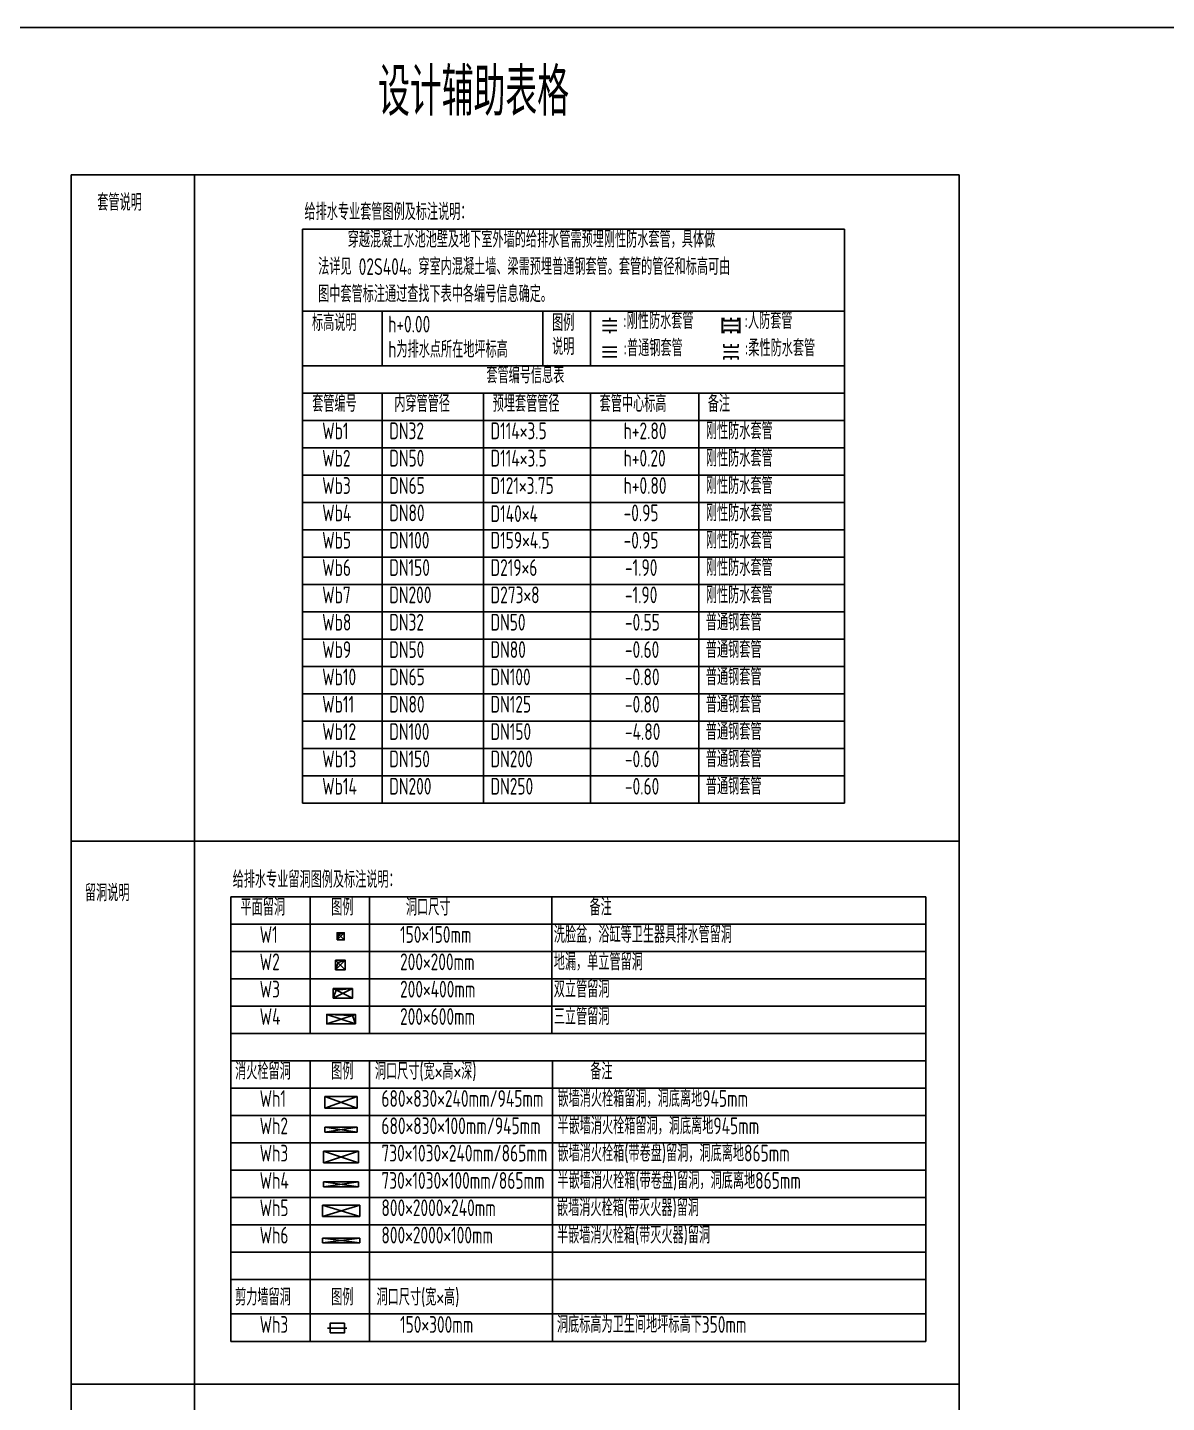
# Model space of a CAD drawing. Extents: x -973766 to 490869, y -74466 to 47007.
# Drawn here: x -430748 to -406945, y -26331 to 2410 of the extents above; entities that cross this region are included whole.
import ezdxf

# ---------------------------------------------------------------- set-up
doc = ezdxf.new("R2010")
doc.units = 0
doc.header["$LTSCALE"] = 100
doc.header["$MEASUREMENT"] = 0
doc.layers.get('Defpoints').update_dxf_attribs({"color": 2})
for name, color, linetype in [('W-BUSH', 231, 'Continuous'), ('W-BUSH-NOTE', 231, 'Continuous'), ('W-HOLE', 231, 'Continuous'), ('W-HOLE-NOTE', 231, 'Continuous'), ('W-NOTE', 40, 'Continuous'), ('W-NOTE-NAME', 40, 'Continuous')]:
    doc.layers.add(name, color=color, linetype=linetype)
doc.styles.add('TH-STYLE3', font='tssdeng.shx', dxfattribs={"width": 0.8, "bigfont": 'tssdchn.shx'})

# ---------------------------------------------------------------- blocks, each defined once
blk = doc.blocks.new('*U390')
at = {"lineweight": 30}
for p, q in [((160, 30), (-160, 30)), ((-100, 0), (-160, 0)), ((-100, 0), (-100, -300)), ((100, 0), (100, -300)), ((160, 0), (100, 0)), ((-100, -150), (-160, -150)), ((160, -150), (100, -150)), ((-100, -300), (-160, -300)), ((160, -330), (-160, -330)), ((160, -300), (100, -300))]:
    blk.add_line(p, q, dxfattribs=at)
at = {"layer": 'Defpoints'}
blk.add_line((0, 0), (0, -300), dxfattribs=at)
blk = doc.blocks.new('*U221')
at = {"layer": 'W-HOLE'}
for p, q in [((0, 0), (780, -240)), ((0, 0), (0, -240)), ((780, 0), (0, 0)), ((0, -240), (780, 0)), ((0, -240), (780, -240)), ((780, -240), (780, 0))]:
    blk.add_line(p, q, dxfattribs=at)
blk = doc.blocks.new('150×150留洞')
at = {"layer": 'Defpoints'}
for p, q in [((-75, 75), (75, -75)), ((-75, -75), (75, 75))]:
    blk.add_line(p, q, dxfattribs=at)
at = {"layer": 'W-HOLE'}
for p, q in [((-37.5, 37.5), (-75, -75)), ((75, 75), (-37.5, 37.5))]:
    blk.add_line(p, q, dxfattribs=at)
blk.add_lwpolyline([(-75, -75), (75, -75), (75, 75), (-75, 75)], close=True, dxfattribs=at)
blk = doc.blocks.new('200×200留洞')
at = {"layer": 'Defpoints'}
for p, q in [((100, 100), (-100, -100)), ((-100, 100), (100, -100))]:
    blk.add_line(p, q, dxfattribs=at)
at = {"layer": 'W-HOLE'}
for p in [(-100, -100), (100, 100)]:
    blk.add_line(p, (-50, 50), dxfattribs=at)
blk.add_lwpolyline([(-100, -100), (100, -100), (100, 100), (-100, 100)], close=True, dxfattribs=at)
blk = doc.blocks.new('200×400留洞')
at = {"layer": 'Defpoints'}
for p, q in [((400, 0), (0, -200)), ((0, 0), (400, -200))]:
    blk.add_line(p, q, dxfattribs=at)
at = {"layer": 'W-HOLE'}
for p in [(400, 0), (0, -200)]:
    blk.add_line(p, (60, -30), dxfattribs=at)
blk.add_lwpolyline([(0, -200), (400, -200), (400, 0), (0, 0)], close=True, dxfattribs=at)
blk = doc.blocks.new('*U169')
blk.add_lwpolyline([(0, -75), (300, -75), (300, 125), (0, 125)], close=True)
at = {"layer": 'Defpoints'}
blk.add_line((-50, 25), (350, 25), dxfattribs=at)
blk = doc.blocks.new('200×600留洞')
at = {"layer": 'Defpoints'}
for p, q in [((0, 0), (600, -200)), ((600, 0), (0, -200))]:
    blk.add_line(p, q, dxfattribs=at)
at = {"layer": 'W-HOLE'}
for p in [(0, 0), (600, -200)]:
    blk.add_line(p, (537, -21), dxfattribs=at)
blk.add_lwpolyline([(600, -200), (0, -200), (0, 0), (600, 0)], close=True, dxfattribs=at)
blk = doc.blocks.new('*U245')
for p, q in [((-100, 0), (-160, 0)), ((-100, 0), (-100, -300)), ((100, 0), (100, -300)), ((160, 0), (100, 0)), ((-100, -150), (-160, -150)), ((160, -150), (100, -150)), ((-100, -300), (-160, -300)), ((160, -300), (100, -300))]:
    blk.add_line(p, q)
at = {"layer": 'Defpoints'}
blk.add_line((0, 0), (0, -300), dxfattribs=at)
blk = doc.blocks.new('*U223')
at = {"layer": 'W-HOLE'}
for p, q in [((0, 0), (780, -100)), ((0, 0), (0, -100)), ((780, 0), (0, 0)), ((0, -100), (780, 0)), ((0, -100), (780, -100)), ((780, -100), (780, 0))]:
    blk.add_line(p, q, dxfattribs=at)
blk = doc.blocks.new('*U240')
for p, q in [((-100, 0), (-100, -300)), ((100, 0), (100, -300)), ((-100, -150), (-160, -150)), ((160, -150), (100, -150))]:
    blk.add_line(p, q)
at = {"layer": 'Defpoints'}
blk.add_line((0, 0), (0, -300), dxfattribs=at)
blk = doc.blocks.new('*U239')
for p, q in [((-100, 0), (-100, -300)), ((100, 0), (100, -300))]:
    blk.add_line(p, q)
at = {"layer": 'Defpoints'}
blk.add_line((0, 0), (0, -300), dxfattribs=at)
blk = doc.blocks.new('*U222')
at = {"layer": 'W-HOLE'}
for p, q in [((0, 0), (730, -100)), ((0, 0), (0, -100)), ((730, 0), (0, 0)), ((0, -100), (730, 0)), ((0, -100), (730, -100)), ((730, -100), (730, 0))]:
    blk.add_line(p, q, dxfattribs=at)
blk = doc.blocks.new('*U170')
at = {"layer": 'W-HOLE'}
for p, q in [((0, 0), (730, -240)), ((0, 0), (0, -240)), ((730, 0), (0, 0)), ((0, -240), (730, 0)), ((0, -240), (730, -240)), ((730, -240), (730, 0))]:
    blk.add_line(p, q, dxfattribs=at)
blk = doc.blocks.new('*U230')
at = {"layer": 'W-HOLE'}
for p, q in [((0, 0), (680, -100)), ((0, -100), (680, 0)), ((0, 0), (0, -100)), ((680, 0), (0, 0)), ((0, -100), (680, -100)), ((680, -100), (680, 0))]:
    blk.add_line(p, q, dxfattribs=at)
blk = doc.blocks.new('*U229')
at = {"layer": 'W-HOLE'}
for p, q in [((0, 0), (680, -240)), ((0, -240), (680, 0)), ((0, 0), (0, -240)), ((680, 0), (0, 0)), ((0, -240), (680, -240)), ((680, -240), (680, 0))]:
    blk.add_line(p, q, dxfattribs=at)
blk = doc.blocks.new('*U241')
at = {"layer": 'W-NOTE'}
blk.add_lwpolyline([(0, 0), (1146, 0), (1146, 574), (0, 574)], close=True, dxfattribs=at)

msp = doc.modelspace()

# ---------------------------------------------------------------- linework, layer by layer
for p, q in [((-429835.66, -668.04), (-429835.66, -35921.21)), ((-429835.66, -668.04), (-411279.4, -668.04)), ((-427258.65, -668.04), (-427258.65, -35921.21)), ((-411279.4, -668.04), (-411279.4, -35921.21)), ((-429835.66, -14597.04), (-411279.4, -14597.04)), ((-429835.66, -25946.03), (-411279.4, -25946.03))]:
    msp.add_line(p, q)
at = {"layer": 'W-BUSH-NOTE'}
for p, q in [((-424999.35, -1803.11), (-424999.35, -13803.11)), ((-424999.35, -1803.11), (-413675.23, -1803.11)), ((-413675.23, -1803.11), (-413675.23, -13803.11)), ((-424999.35, -3517.4), (-413675.23, -3517.4)), ((-423337.69, -3517.4), (-423337.69, -4660.26)), ((-419981.99, -3517.4), (-419981.99, -4660.26)), ((-418981.99, -3517.4), (-418981.99, -4660.26)), ((-424999.35, -4660.26), (-413675.23, -4660.26)), ((-424999.35, -5231.69), (-413675.23, -5231.69)), ((-423337.69, -5231.69), (-423337.69, -13803.11)), ((-421222.03, -5231.69), (-421222.03, -13803.11)), ((-418981.99, -5231.69), (-418981.99, -13803.11)), ((-416720.97, -5231.69), (-416720.97, -13803.11)), ((-424999.35, -5803.11), (-413675.23, -5803.11)), ((-424999.35, -6374.54), (-413675.23, -6374.54)), ((-424999.35, -6945.97), (-413675.23, -6945.97)), ((-424999.35, -7517.4), (-413675.23, -7517.4)), ((-424999.35, -8088.83), (-413675.23, -8088.83)), ((-424999.35, -8660.26), (-413675.23, -8660.26)), ((-424999.35, -9231.69), (-413675.23, -9231.69)), ((-424999.35, -9803.11), (-413675.23, -9803.11)), ((-424999.35, -10374.54), (-413675.23, -10374.54)), ((-424999.35, -10945.97), (-413675.23, -10945.97)), ((-424999.35, -11517.4), (-413675.23, -11517.4)), ((-424999.35, -12088.83), (-413675.23, -12088.83)), ((-424999.35, -12660.26), (-413675.23, -12660.26)), ((-424999.35, -13231.69), (-413675.23, -13231.69))]:
    msp.add_line(p, q, dxfattribs=at)
at = {"layer": 'W-HOLE-NOTE'}
for p, q in [((-424999.35, -13803.11), (-413675.23, -13803.11)), ((-426499.35, -15758.39), (-426499.35, -25052.16)), ((-426499.35, -15758.39), (-411975.23, -15758.39)), ((-424837.69, -15758.39), (-424837.69, -18615.53)), ((-423601.04, -15758.39), (-423601.04, -18615.53)), ((-419787.69, -15758.39), (-419787.69, -18615.53)), ((-411975.23, -15758.39), (-411975.23, -25052.16)), ((-426499.35, -16329.82), (-411975.23, -16329.82)), ((-426499.35, -16901.25), (-411975.23, -16901.25)), ((-426499.35, -17472.68), (-411975.23, -17472.68)), ((-426499.35, -18044.11), (-411975.23, -18044.11)), ((-426499.35, -18615.53), (-411975.23, -18615.53)), ((-426499.35, -19186.96), (-411975.23, -19186.96)), ((-424837.69, -19186.96), (-424837.69, -23185.25)), ((-423601.04, -19186.96), (-423601.04, -23185.25)), ((-419774.12, -19186.96), (-419774.12, -23185.25)), ((-426499.35, -19758.39), (-411975.23, -19758.39)), ((-426499.35, -20329.82), (-411975.23, -20329.82)), ((-426499.35, -20900.82), (-411975.23, -20900.82)), ((-426499.35, -21471.82), (-411975.23, -21471.82)), ((-426499.35, -22042.82), (-411975.23, -22042.82)), ((-426499.35, -22613.82), (-411975.23, -22613.82)), ((-426499.35, -23185.25), (-411975.23, -23185.25)), ((-424837.69, -23185.25), (-424837.69, -25052.16)), ((-423601.04, -23185.25), (-423601.04, -25052.16)), ((-419774.12, -23185.25), (-419774.12, -25052.16)), ((-426499.35, -23756.25), (-411975.23, -23756.25)), ((-426499.35, -24480.73), (-411975.23, -24480.73)), ((-426499.35, -25052.16), (-411975.23, -25052.16))]:
    msp.add_line(p, q, dxfattribs=at)

# ---------------------------------------------------------------- block references
for name, p in [('200×600留洞', (-424495.42, -18217.33)), ('*U229', (-424536.3, -19936.86)), ('*U230', (-424536.3, -20577.86)), ('*U170', (-424561.3, -21078.86)), ('*U222', (-424561.3, -21719.86)), ('*U221', (-424586.3, -22203.96)), ('*U223', (-424586.3, -22894.96))]:
    msp.add_blockref(name, p)
at = {"layer": 'W-BUSH'}
for name, p, rotation in [('*U240', (-418729.51, -3821.98), 90), ('*U390', (-415895.23, -3821.98), 270), ('*U239', (-418729.51, -4372.28), 90), ('*U245', (-416195.23, -4372.28), 90)]:
    msp.add_blockref(name, p, dxfattribs=dict(at, rotation=rotation))
at = {"layer": 'W-HOLE'}
for name, p in [('150×150留洞', (-424202.94, -16587.94)), ('200×200留洞', (-424208.97, -17185.56)), ('200×400留洞', (-424359.41, -17679.68)), ('*U169', (-424426.19, -24799.74))]:
    msp.add_blockref(name, p, dxfattribs=at)
at = {"layer": 'W-NOTE', "xscale": 100, "yscale": 100, "zscale": 100}
msp.add_blockref('*U241', (-497742.62, -54990.5), dxfattribs=at)

# ---------------------------------------------------------------- texts
at = {"layer": 'W-BUSH-NOTE', "style": 'TH-STYLE3', "width": 0.7}
for s, p in [('给排水专业套管图例及标注说明：', (-424960.07, -1617.44)), ('穿越混凝土水池池壁及地下室外墙的给排水管需预埋刚性防水套管，具体做', (-424056.45, -2191.03)), ('法详见 02S404。穿室内混凝土墙、梁需预埋普通钢套管。套管的管径和标高可由', (-424674.22, -2762.46)), ('图中套管标注通过查找下表中各编号信息确定。', (-424674.22, -3333.89)), ('标高说明', (-424802.18, -3934.52)), ('h+0.00', (-423211.47, -3965.45)), ('图例', (-419784.82, -3934.52)), (':刚性防水套管', (-418302.54, -3892.56)), (':人防套管', (-415768.26, -3892.56)), ('h为排水点所在地坪标高', (-423210.1, -4491.77)), ('说明', (-419784.82, -4434.52)), (':普通钢套管', (-418294.93, -4463.91)), (':柔性防水套管', (-415760.65, -4463.91)), ('套管编号信息表', (-421158.53, -5028.41)), ('套管编号', (-424798.65, -5624.94)), ('内穿管管径', (-423082.78, -5624.94)), ('预埋套管管径', (-421026.16, -5624.94)), ('套管中心标高', (-418791.48, -5624.94)), ('备注', (-416530.46, -5624.94)), ('Wb1', (-424589.52, -6196.37)), ('DN32', (-423188.26, -6196.37)), ('D114×3.5', (-421072.59, -6196.37)), ('h+2.80', (-418290.92, -6196.37)), ('刚性防水套管', (-416571.53, -6196.37)), ('Wb2', (-424589.52, -6767.8)), ('DN50', (-423188.26, -6767.8)), ('D114×3.5', (-421072.59, -6767.8)), ('h+0.20', (-418290.92, -6767.8)), ('刚性防水套管', (-416571.53, -6767.8)), ('Wb3', (-424589.52, -7339.23)), ('DN65', (-423188.26, -7339.23)), ('D121×3.75', (-421072.59, -7339.23)), ('h+0.80', (-418290.92, -7339.23)), ('刚性防水套管', (-416571.53, -7339.23)), ('Wb4', (-424589.52, -7910.65)), ('DN80', (-423188.26, -7910.65)), ('D140×4', (-421072.41, -7927.07)), ('-0.95', (-418290.92, -7910.65)), ('刚性防水套管', (-416571.53, -7910.65)), ('Wb5', (-424589.52, -8482.08)), ('DN100', (-423188.26, -8482.08)), ('D159×4.5', (-421072.59, -8482.08)), ('-0.95', (-418290.92, -8482.08)), ('刚性防水套管', (-416571.53, -8482.08)), ('Wb6', (-424589.52, -9053.51)), ('DN150', (-423188.26, -9053.51)), ('D219×6', (-421072.59, -9053.51)), ('-1.90', (-418261.92, -9053.51)), ('刚性防水套管', (-416571.53, -9053.51)), ('Wb7', (-424589.52, -9624.94)), ('DN200', (-423188.26, -9624.94)), ('D273×8', (-421072.59, -9624.94)), ('-1.90', (-418262.63, -9624.94)), ('刚性防水套管', (-416571.53, -9624.94)), ('Wb8', (-424589.52, -10196.37)), ('DN32', (-423188.26, -10196.37)), ('DN50', (-421072.59, -10196.37)), ('-0.55', (-418262.63, -10196.37)), ('Wb9', (-424589.52, -10767.8)), ('DN50', (-423188.26, -10767.8)), ('DN80', (-421072.59, -10767.8)), ('-0.60', (-418262.63, -10767.8)), ('Wb10', (-424589.52, -11339.23)), ('DN65', (-423188.26, -11339.23)), ('DN100', (-421072.59, -11339.23)), ('-0.80', (-418262.63, -11339.23)), ('Wb11', (-424589.52, -11910.65)), ('DN80', (-423188.26, -11910.65)), ('DN125', (-421072.59, -11910.65)), ('-0.80', (-418262.63, -11910.65)), ('Wb12', (-424589.52, -12482.08)), ('DN100', (-423188.26, -12482.08)), ('DN150', (-421072.59, -12482.08)), ('-4.80', (-418262.63, -12482.08)), ('Wb13', (-424589.52, -13053.51)), ('DN150', (-423188.26, -13053.51)), ('DN200', (-421072.59, -13053.51)), ('-0.60', (-418262.63, -13053.51)), ('Wb14', (-424589.52, -13624.94)), ('DN200', (-423188.26, -13624.94)), ('DN250', (-421072.59, -13624.94)), ('-0.60', (-418262.63, -13624.94))]:
    msp.add_text(s, height=350, dxfattribs=at).set_placement(p)
at = {"layer": 'W-BUSH-NOTE', "color": 1, "style": 'TH-STYLE3', "width": 0.7}
for p in [(-416571.53, -10196.37), (-416571.53, -10767.8), (-416571.53, -11339.23), (-416571.53, -11910.65), (-416571.53, -12482.08), (-416571.53, -13053.51), (-416571.53, -13624.94)]:
    msp.add_text('普通钢套管', height=350, dxfattribs=at).set_placement(p)
at = {"layer": 'W-HOLE-NOTE', "style": 'TH-STYLE3', "width": 0.7}
for s, p in [('给排水专业留洞图例及标注说明：', (-426460.07, -15572.71)), ('平面留洞', (-426296.46, -16151.65)), ('图例', (-424401.95, -16151.65)), ('洞口尺寸', (-422839.77, -16151.65)), ('备注', (-419002.67, -16151.65)), ('W1', (-425896.86, -16723.07)), ('150×150mm', (-422962.97, -16723.07)), ('洗脸盆，浴缸等卫生器具排水管留洞', (-419749.81, -16723.07)), ('W2', (-425896.86, -17294.5)), ('200×200mm', (-422962.97, -17294.5)), ('地漏，单立管留洞', (-419749.81, -17294.5)), ('W3', (-425896.86, -17865.93)), ('200×400mm', (-422962.97, -17865.93)), ('双立管留洞', (-419749.81, -17865.93)), ('W4', (-425896.86, -18437.36)), ('200×600mm', (-422962.97, -18437.36)), ('三立管留洞', (-419749.81, -18437.36)), ('消火栓留洞', (-426409.86, -19580.22)), ('图例', (-424401.95, -19580.22)), ('洞口尺寸(宽×高×深)', (-423488.34, -19580.22)), ('备注', (-418987.31, -19580.22)), ('Wh1', (-425896.86, -20151.65)), ('680×830×240mm/945mm', (-423352.49, -20151.65)), ('嵌墙消火栓箱留洞，洞底离地945mm', (-419672.79, -20151.65)), ('Wh2', (-425896.86, -20722.65)), ('680×830×100mm/945mm', (-423352.49, -20722.65)), ('半嵌墙消火栓箱留洞，洞底离地945mm', (-419672.79, -20722.65)), ('Wh3', (-425896.86, -21293.65)), ('730×1030×240mm/865mm', (-423352.49, -21293.65)), ('嵌墙消火栓箱(带卷盘)留洞，洞底离地865mm', (-419672.79, -21293.65)), ('Wh4', (-425896.86, -21864.65)), ('730×1030×100mm/865mm', (-423352.49, -21864.65)), ('半嵌墙消火栓箱(带卷盘)留洞，洞底离地865mm', (-419672.79, -21864.65)), ('Wh5', (-425896.86, -22435.65)), ('800×2000×240mm', (-423352.49, -22435.65)), ('嵌墙消火栓箱(带灭火器)留洞', (-419682.83, -22435.65)), ('Wh6', (-425896.86, -23007.07)), ('800×2000×100mm', (-423352.49, -23006.65)), ('半嵌墙消火栓箱(带灭火器)留洞', (-419682.83, -23006.65)), ('剪力墙留洞', (-426409.86, -24302.56)), ('图例', (-424401.95, -24302.56)), ('洞口尺寸(宽×高)', (-423453.89, -24302.56)), ('Wh3', (-425896.86, -24873.99)), ('150×300mm', (-422962.97, -24873.99)), ('洞底标高为卫生间地坪标高下350mm', (-419682.83, -24873.99))]:
    msp.add_text(s, height=350, dxfattribs=at).set_placement(p)
at = {"layer": 'W-NOTE', "style": 'TH-STYLE3', "width": 0.7}
for s, p in [('套管说明', (-429290.29, -1421.29)), ('留洞说明', (-429547.8, -15851.98))]:
    msp.add_text(s, height=350, dxfattribs=at).set_placement(p)
at = {"layer": 'W-NOTE-NAME', "style": 'TH-STYLE3', "width": 0.7}
msp.add_text('设计辅助表格  ', height=1000, dxfattribs=at).set_placement((-423420.9, 564.88))

doc.saveas('drawing.dxf')
